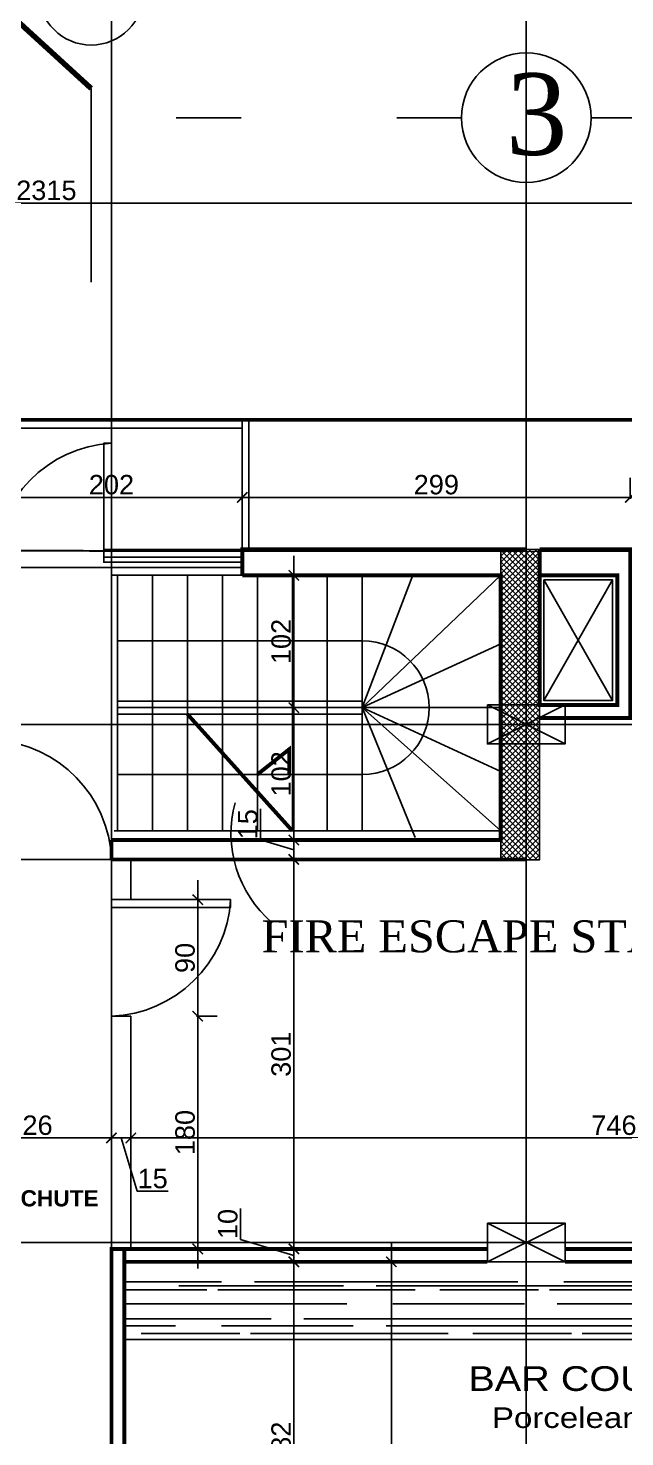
# Model space of a CAD drawing. Extents: x 250879 to 348495, y -51522 to -9360.
# Drawn here: x 298227 to 298688, y -20843 to -19755 of the extents above; entities that cross this region are included whole.
import ezdxf

# ---------------------------------------------------------------- set-up
doc = ezdxf.new("R2010")
doc.units = 0
doc.layers.get('0').update_dxf_attribs({"linetype": 'CONTINUOUS'})
doc.layers.get('DEFPOINTS').update_dxf_attribs({"color": 9, "linetype": 'CONTINUOUS'})
doc.layers.add('A-text finishing', color=6, linetype='CONTINUOUS', lineweight=13)
doc.layers.add('A-text function', color=30, linetype='CONTINUOUS', lineweight=20)
for name, color, linetype in [('AXIS', 1, 'CONTINUOUS'), ('COLUMN', 5, 'CONTINUOUS'), ('FURNITURE', 4, 'CONTINUOUS'), ('HATCH', 8, 'CONTINUOUS'), ('TEXT', 3, 'CONTINUOUS'), ('TRUSS', 2, 'CONTINUOUS'), ('WALL', 7, 'CONTINUOUS'), ('WALL1', 2, 'CONTINUOUS')]:
    doc.layers.add(name, color=color, linetype=linetype)
doc.styles.add('ARIAL', font='BOD_CR.TTF', dxfattribs={"width": 1.199999999999999})
doc.styles.get("Standard").update_dxf_attribs({"font": 'sanss___.ttf', "height": 15})
doc.styles.add('style2', font='romantic.ttf', dxfattribs={"height": 50})
doc.styles.add('STYLE4', font='arialbd.ttf', dxfattribs={"height": 0.2})
doc.dimstyles.new('STANDARD$0', dxfattribs={"dimscale": 0, "dimtxt": 12, "dimasz": 8, "dimexe": 15, "dimexo": 0.0625, "dimgap": 2, "dimtad": 1, "dimdec": 0, "dimzin": 0, "dimdsep": 46, "dimtxsty": 'Standard', "dimblk1": 'ARCHTICK', "dimblk2": 'ARCHTICK', "dimsah": 1, "dimcen": 0.09, "dimdle": 15, "dimclrd": 3, "dimclre": 3, "dimclrt": 3, "dimazin": 0, "dimtfac": 1, "dimtdec": 0, "dimtofl": 0, "dimtmove": 1, "dimatfit": 3, "dimldrblk": 'ARCHTICK', "dimfxl": 1.045499999999997, "dimfxlon": 1, "dimtolj": 1, "dimtzin": 0, "dimarcsym": 0})

# ---------------------------------------------------------------- blocks, each defined once
blk = doc.blocks.new('COLUMN')
at = {"layer": 'AXIS'}
for p, q in [((236924.6994773077, -9644.256519553426), (236984.6994773077, -9674.256519553426)), ((236984.6994773077, -9644.256519553426), (236924.6994773077, -9674.256519553426))]:
    blk.add_line(p, q, dxfattribs=at)
at = {"layer": 'COLUMN'}
blk.add_lwpolyline([(236924.6994773077, -9644.256519553426), (236984.6994773077, -9644.256519553426), (236984.6994773077, -9674.256519553426), (236924.6994773077, -9674.256519553426)], close=True, dxfattribs=at)
blk = doc.blocks.new('AXISG')
at = {"layer": 'AXIS'}
for p, q in [((306715.5200998911, -23682.84522527471), (306715.5200998911, -19766.81669786142)), ((307035.6795615304, -19949.16446858895), (307035.6795615304, -23531.69156735711)), ((305609.1874572025, -20292.8329642961), (307936.9012656476, -20292.8329642961)), ((305601.3768088833, -20692.8329642961), (307936.9012656476, -20692.8329642961))]:
    blk.add_line(p, q, dxfattribs=at)
at = {"layer": 'WALL', "linetype": 'Continuous'}
for p in [(70080.98008422274, -10633.57644474268), (70080.98008422274, -11033.57644474268)]:
    blk.add_blockref('COLUMN', p, dxfattribs=at)
blk = doc.blocks.new('_ARCHTICK')
at = {"color": 0, "linetype": 'ByBlock', "const_width": 0.15}
blk.add_lwpolyline([(-0.5, -0.5), (0.5, 0.5)], dxfattribs=at)
blk = doc.blocks.new('*D22')
at = {"layer": 'DEFPOINTS', "color": 0, "linetype": 'Continuous', "transparency": 16777216}
for p in [(159633.4182129309, -32668.27155287028), (157318.4182129309, -32770.04197744268), (159633.4182129309, -32770.04197744268)]:
    blk.add_point(p, dxfattribs=at)
at = {"layer": 'WALL', "color": 3, "linetype": 'Continuous', "lineweight": -2, "transparency": 16777216}
for p, q in [((157318.4182129309, -32669.31705287028), (157318.4182129309, -32653.27155287028)), ((159633.4182129309, -32669.31705287028), (159633.4182129309, -32653.27155287028)), ((157303.4182129309, -32668.27155287028), (159648.4182129309, -32668.27155287028))]:
    blk.add_line(p, q, dxfattribs=at)
at = {"layer": 'WALL', "color": 3, "linetype": 'Continuous', "lineweight": -2, "transparency": 16777216, "xscale": 8, "yscale": 8, "zscale": 8, "rotation": 180}
blk.add_blockref('_ARCHTICK', (157318.4182129309, -32668.27155287028), dxfattribs=at)
at = {"layer": 'WALL', "color": 3, "linetype": 'Continuous', "lineweight": -2, "transparency": 16777216, "xscale": 8, "yscale": 8, "zscale": 8}
blk.add_blockref('_ARCHTICK', (159633.4182129309, -32668.27155287028), dxfattribs=at)
at = {"layer": 'WALL', "color": 3, "linetype": 'Continuous', "transparency": 16777216, "insert": (158475.9182129309, -32658.53492735588), "char_height": 15, "attachment_point": 5}
blk.add_mtext('\\A1;2315', dxfattribs=at)
blk = doc.blocks.new('ST')
at = {"layer": 'WALL', "linetype": 'Continuous'}
for p, q in [((289093.859654509, -12839.65465547016), (289282.859654509, -12839.65465547016)), ((289093.859654509, -12942.85053310881), (289282.859654509, -12942.85053310881))]:
    blk.add_line(p, q, dxfattribs=at)
at = {"layer": 'WALL', "linetype": 'Continuous', "const_width": 3}
for points in [[(289147.859654509, -12896.25259428949), (289228.859654509, -12986.40454898872)], [(289201.859654509, -12942.85053310881), (289226.3891289011, -12923.43891227071), (289226.3891289011, -12942.85053310881)]]:
    blk.add_lwpolyline(points, dxfattribs=at)
at = {"layer": 'WALL', "linetype": 'Continuous'}
blk.add_arc((289282.859654509, -12891.25259428949), 51.59793881932274, 270, 90, dxfattribs=at)
blk = doc.blocks.new('*D279')
at = {"layer": 'DEFPOINTS', "color": 0, "linetype": 'Continuous', "transparency": 16777216}
for p in [(298392.3406439031, -20117.52118761453), (298190.3179122461, -20157.66837802988), (298392.3406439031, -20157.66837802988)]:
    blk.add_point(p, dxfattribs=at)
at = {"layer": 'WALL', "color": 3, "linetype": 'Continuous', "lineweight": -2, "transparency": 16777216}
for p, q in [((298190.3179122461, -20118.56668761453), (298190.3179122461, -20102.52118761453)), ((298392.3406439031, -20118.56668761453), (298392.3406439031, -20102.52118761453)), ((298175.3179122461, -20117.52118761453), (298407.3406439031, -20117.52118761453))]:
    blk.add_line(p, q, dxfattribs=at)
at = {"layer": 'WALL', "color": 3, "linetype": 'Continuous', "lineweight": -2, "transparency": 16777216, "xscale": 8, "yscale": 8, "zscale": 8, "rotation": 180}
blk.add_blockref('_ARCHTICK', (298190.3179122461, -20117.52118761453), dxfattribs=at)
at = {"layer": 'WALL', "color": 3, "linetype": 'Continuous', "lineweight": -2, "transparency": 16777216, "xscale": 8, "yscale": 8, "zscale": 8}
blk.add_blockref('_ARCHTICK', (298392.3406439031, -20117.52118761453), dxfattribs=at)
at = {"layer": 'WALL', "color": 3, "linetype": 'Continuous', "transparency": 16777216, "insert": (298291.3292780746, -20107.79485016597), "char_height": 15, "attachment_point": 5}
blk.add_mtext('\\A1;202', dxfattribs=at)
blk = doc.blocks.new('*D280')
at = {"layer": 'DEFPOINTS', "color": 0, "linetype": 'Continuous', "transparency": 16777216}
for p in [(298691.817912246, -20117.52118761453), (298392.3406439031, -20157.66837802988), (298691.817912246, -20157.66837803005)]:
    blk.add_point(p, dxfattribs=at)
at = {"layer": 'WALL', "color": 3, "linetype": 'Continuous', "lineweight": -2, "transparency": 16777216}
for p, q in [((298392.3406439031, -20118.56668761453), (298392.3406439031, -20102.52118761453)), ((298691.817912246, -20118.56668761453), (298691.817912246, -20102.52118761453)), ((298377.3406439031, -20117.52118761453), (298706.817912246, -20117.52118761453))]:
    blk.add_line(p, q, dxfattribs=at)
at = {"layer": 'WALL', "color": 3, "linetype": 'Continuous', "lineweight": -2, "transparency": 16777216, "xscale": 8, "yscale": 8, "zscale": 8, "rotation": 180}
blk.add_blockref('_ARCHTICK', (298392.3406439031, -20117.52118761453), dxfattribs=at)
at = {"layer": 'WALL', "color": 3, "linetype": 'Continuous', "lineweight": -2, "transparency": 16777216, "xscale": 8, "yscale": 8, "zscale": 8}
blk.add_blockref('_ARCHTICK', (298691.817912246, -20117.52118761453), dxfattribs=at)
at = {"layer": 'WALL', "color": 3, "linetype": 'Continuous', "transparency": 16777216, "insert": (298542.0792780746, -20107.79485016597), "char_height": 15, "attachment_point": 5}
blk.add_mtext('\\A1;299', dxfattribs=at)
blk = doc.blocks.new('*D281')
at = {"layer": 'DEFPOINTS', "color": 0, "linetype": 'Continuous', "transparency": 16777216}
for p in [(298831.9656178664, -20117.52118761453), (298691.817912246, -20157.66837803005), (298831.9656178664, -20157.66837803005)]:
    blk.add_point(p, dxfattribs=at)
at = {"layer": 'WALL', "color": 3, "linetype": 'Continuous', "lineweight": -2, "transparency": 16777216}
for p, q in [((298691.817912246, -20118.56668761453), (298691.817912246, -20102.52118761453)), ((298831.9656178664, -20118.56668761453), (298831.9656178664, -20102.52118761453)), ((298676.817912246, -20117.52118761453), (298846.9656178664, -20117.52118761453))]:
    blk.add_line(p, q, dxfattribs=at)
at = {"layer": 'WALL', "color": 3, "linetype": 'Continuous', "lineweight": -2, "transparency": 16777216, "xscale": 8, "yscale": 8, "zscale": 8, "rotation": 180}
blk.add_blockref('_ARCHTICK', (298691.817912246, -20117.52118761453), dxfattribs=at)
at = {"layer": 'WALL', "color": 3, "linetype": 'Continuous', "lineweight": -2, "transparency": 16777216, "xscale": 8, "yscale": 8, "zscale": 8}
blk.add_blockref('_ARCHTICK', (298831.9656178664, -20117.52118761453), dxfattribs=at)
at = {"layer": 'WALL', "color": 3, "linetype": 'Continuous', "transparency": 16777216, "insert": (298761.8917650562, -20107.79485016597), "char_height": 15, "attachment_point": 5}
blk.add_mtext('\\A1;140', dxfattribs=at)
blk = doc.blocks.new('sec')
at = {"layer": 'WALL'}
for p, q in [((0, 105.8532076054325), (0, 319.4481774866144)), ((0, 105.8532076054325), (-115.7147705813695, 0)), ((-115.7147705813695, 0), (153.6676689041051, 0)), ((0, -105.8532076054325), (0, -153.7743780556848))]:
    blk.add_line(p, q, dxfattribs=at)
at = {"layer": 'WALL', "const_width": 6}
for points in [[(0, 105.8532076054325), (-115.7147705813695, 0), (-201.5248270763404, 0)], [(0, -105.8532076054325), (-115.7147705813695, 0)]]:
    blk.add_lwpolyline(points, dxfattribs=at)
at = {"layer": 'WALL'}
blk.add_circle((0, 0), 57.93203715517807, dxfattribs=at)
blk = doc.blocks.new('*D600')
at = {"layer": 'DEFPOINTS', "color": 0, "linetype": 'Continuous', "transparency": 16777216}
for p in [(299051.9656178664, -20572.51068872953), (298306.3292780746, -20591.6920728258), (298306.3292780746, -20612.14744023839)]:
    blk.add_point(p, dxfattribs=at)
at = {"layer": 'WALL', "color": 3, "linetype": 'Continuous', "lineweight": -2, "transparency": 16777216}
for p, q in [((298306.3292780746, -20611.10194023839), (298306.3292780746, -20627.14744023839)), ((299051.9656178664, -20611.10194023839), (299051.9656178664, -20627.14744023839)), ((299066.9656178664, -20612.14744023839), (298291.3292780746, -20612.14744023839))]:
    blk.add_line(p, q, dxfattribs=at)
at = {"layer": 'WALL', "color": 3, "linetype": 'Continuous', "lineweight": -2, "transparency": 16777216, "xscale": 8, "yscale": 8, "zscale": 8, "rotation": 180}
blk.add_blockref('_ARCHTICK', (298306.3292780746, -20612.14744023839), dxfattribs=at)
at = {"layer": 'WALL', "color": 3, "linetype": 'Continuous', "lineweight": -2, "transparency": 16777216, "xscale": 8, "yscale": 8, "zscale": 8}
blk.add_blockref('_ARCHTICK', (299051.9656178664, -20612.14744023839), dxfattribs=at)
at = {"layer": 'WALL', "color": 3, "linetype": 'Continuous', "transparency": 16777216, "insert": (298679.1474479705, -20602.41081472399), "char_height": 15, "attachment_point": 5}
blk.add_mtext('\\A1;746', dxfattribs=at)
blk = doc.blocks.new('*D601')
at = {"layer": 'DEFPOINTS', "color": 0, "linetype": 'Continuous', "transparency": 16777216}
for p in [(298291.3292780747, -20590.10622282635), (298306.3292780746, -20591.6920728258), (298291.3292780747, -20612.14744023839)]:
    blk.add_point(p, dxfattribs=at)
at = {"layer": 'WALL', "color": 3, "linetype": 'Continuous', "lineweight": -2, "transparency": 16777216}
for p, q in [((298291.3292780747, -20611.10194023839), (298291.3292780747, -20627.14744023839)), ((298306.3292780746, -20611.10194023839), (298306.3292780746, -20627.14744023839)), ((298321.3292780746, -20612.14744023839), (298276.3292780747, -20612.14744023839)), ((298298.8292780747, -20612.14744023839), (298311.1829817784, -20653.32645258407)), ((298311.1829817784, -20653.32645258407), (298335.1006772516, -20653.32645258407))]:
    blk.add_line(p, q, dxfattribs=at)
at = {"layer": 'WALL', "color": 3, "linetype": 'Continuous', "lineweight": -2, "transparency": 16777216, "xscale": 8, "yscale": 8, "zscale": 8, "rotation": 180}
blk.add_blockref('_ARCHTICK', (298291.3292780747, -20612.14744023839), dxfattribs=at)
at = {"layer": 'WALL', "color": 3, "linetype": 'Continuous', "lineweight": -2, "transparency": 16777216, "xscale": 8, "yscale": 8, "zscale": 8}
blk.add_blockref('_ARCHTICK', (298306.3292780746, -20612.14744023839), dxfattribs=at)
at = {"layer": 'WALL', "color": 3, "linetype": 'Continuous', "transparency": 16777216, "insert": (298323.1418295151, -20643.60011513551), "char_height": 15, "attachment_point": 5}
blk.add_mtext('\\A1;15', dxfattribs=at)
blk = doc.blocks.new('*D602')
at = {"layer": 'DEFPOINTS', "color": 0, "linetype": 'Continuous', "transparency": 16777216}
for p in [(298291.3292780747, -20590.10622282635), (298165.6036574796, -20604.97105425682), (298165.6036574796, -20612.14744023839)]:
    blk.add_point(p, dxfattribs=at)
at = {"layer": 'WALL', "color": 3, "linetype": 'Continuous', "lineweight": -2, "transparency": 16777216}
for p, q in [((298165.6036574796, -20611.10194023839), (298165.6036574796, -20627.14744023839)), ((298291.3292780747, -20611.10194023839), (298291.3292780747, -20627.14744023839)), ((298306.3292780747, -20612.14744023839), (298150.6036574796, -20612.14744023839))]:
    blk.add_line(p, q, dxfattribs=at)
at = {"layer": 'WALL', "color": 3, "linetype": 'Continuous', "lineweight": -2, "transparency": 16777216, "xscale": 8, "yscale": 8, "zscale": 8, "rotation": 180}
blk.add_blockref('_ARCHTICK', (298165.6036574796, -20612.14744023839), dxfattribs=at)
at = {"layer": 'WALL', "color": 3, "linetype": 'Continuous', "lineweight": -2, "transparency": 16777216, "xscale": 8, "yscale": 8, "zscale": 8}
blk.add_blockref('_ARCHTICK', (298291.3292780747, -20612.14744023839), dxfattribs=at)
at = {"layer": 'WALL', "color": 3, "linetype": 'Continuous', "transparency": 16777216, "insert": (298228.4664677772, -20602.41081472399), "char_height": 15, "attachment_point": 5}
blk.add_mtext('\\A1;126', dxfattribs=at)
blk = doc.blocks.new('*D628')
at = {"layer": 'DEFPOINTS', "color": 0, "linetype": 'Continuous', "transparency": 16777216}
for p in [(298301.3292780747, -20707.8329642961), (298432.0935952096, -20707.8329642961), (298301.3292780747, -20989.43905743537)]:
    blk.add_point(p, dxfattribs=at)
at = {"layer": 'WALL', "color": 3, "linetype": 'Continuous', "lineweight": -2, "transparency": 16777216}
for p, q in [((298432.0935952096, -21004.43905743537), (298432.0935952096, -20692.8329642961)), ((298431.0480952096, -20707.8329642961), (298447.0935952096, -20707.8329642961)), ((298431.0480952096, -20989.43905743537), (298447.0935952096, -20989.43905743537))]:
    blk.add_line(p, q, dxfattribs=at)
at = {"layer": 'WALL', "color": 3, "linetype": 'Continuous', "lineweight": -2, "transparency": 16777216, "xscale": 8, "yscale": 8, "zscale": 8}
for p, rotation in [((298432.0935952096, -20707.8329642961), 90), ((298432.0935952096, -20989.43905743537), 270)]:
    blk.add_blockref('_ARCHTICK', p, dxfattribs=dict(at, rotation=rotation))
at = {"layer": 'WALL', "color": 3, "linetype": 'Continuous', "transparency": 16777216, "insert": (298422.3672577611, -20848.63601086569), "char_height": 15, "attachment_point": 5, "rotation": 90}
blk.add_mtext('\\A1;282', dxfattribs=at)
blk = doc.blocks.new('*D629')
at = {"layer": 'DEFPOINTS', "color": 0, "linetype": 'Continuous', "transparency": 16777216}
for p in [(298432.0935952096, -20697.83296429609), (298494.9690425422, -20697.83296429609), (298301.3292780747, -20707.8329642961)]:
    blk.add_point(p, dxfattribs=at)
at = {"layer": 'WALL', "color": 3, "linetype": 'Continuous', "lineweight": -2, "transparency": 16777216}
for p, q in [((298390.914582864, -20690.47926059239), (298390.914582864, -20666.70559804095)), ((298432.0935952096, -20722.8329642961), (298432.0935952096, -20682.83296429609)), ((298432.0935952096, -20702.8329642961), (298390.914582864, -20690.47926059239)), ((298433.1390952097, -20697.83296429609), (298417.0935952096, -20697.83296429609)), ((298431.0480952096, -20707.8329642961), (298447.0935952096, -20707.8329642961))]:
    blk.add_line(p, q, dxfattribs=at)
at = {"layer": 'WALL', "color": 3, "linetype": 'Continuous', "lineweight": -2, "transparency": 16777216, "xscale": 8, "yscale": 8, "zscale": 8}
for p, rotation in [((298432.0935952096, -20697.83296429609), 90), ((298432.0935952096, -20707.8329642961), 270)]:
    blk.add_blockref('_ARCHTICK', p, dxfattribs=dict(at, rotation=rotation))
at = {"layer": 'WALL', "color": 3, "linetype": 'Continuous', "transparency": 16777216, "insert": (298381.1882454154, -20678.59242931663), "char_height": 15, "attachment_point": 5, "rotation": 90}
blk.add_mtext('\\A1;10', dxfattribs=at)
blk = doc.blocks.new('*D630')
at = {"layer": 'DEFPOINTS', "color": 0, "linetype": 'Continuous', "transparency": 16777216}
for p in [(298432.0935952096, -20397.09950007161), (298468.2773516098, -20397.09950007161), (298494.9690425422, -20697.83296429609)]:
    blk.add_point(p, dxfattribs=at)
at = {"layer": 'WALL', "color": 3, "linetype": 'Continuous', "lineweight": -2, "transparency": 16777216}
for p, q in [((298432.0935952096, -20712.83296429609), (298432.0935952096, -20382.09950007161)), ((298433.1390952097, -20397.09950007161), (298417.0935952096, -20397.09950007161)), ((298433.1390952097, -20697.83296429609), (298417.0935952096, -20697.83296429609))]:
    blk.add_line(p, q, dxfattribs=at)
at = {"layer": 'WALL', "color": 3, "linetype": 'Continuous', "lineweight": -2, "transparency": 16777216, "xscale": 8, "yscale": 8, "zscale": 8}
for p, rotation in [((298432.0935952096, -20397.09950007161), 90), ((298432.0935952096, -20697.83296429609), 270)]:
    blk.add_blockref('_ARCHTICK', p, dxfattribs=dict(at, rotation=rotation))
at = {"layer": 'WALL', "color": 3, "linetype": 'Continuous', "transparency": 16777216, "insert": (298422.3569696952, -20547.4662321838), "char_height": 15, "attachment_point": 5, "rotation": 90}
blk.add_mtext('\\A1;301', dxfattribs=at)
blk = doc.blocks.new('*D631')
at = {"layer": 'DEFPOINTS', "color": 0, "linetype": 'Continuous', "transparency": 16777216}
for p in [(298432.0935952096, -20382.09950007161), (298468.2773516098, -20382.09950007161), (298468.2773516098, -20397.09950007161)]:
    blk.add_point(p, dxfattribs=at)
at = {"layer": 'WALL', "color": 3, "linetype": 'Continuous', "lineweight": -2, "transparency": 16777216}
for p, q in [((298406.3672577611, -20381.88159883704), (298406.3672577611, -20357.96390336379)), ((298432.0935952096, -20412.09950007161), (298432.0935952096, -20367.09950007161)), ((298432.0935952096, -20389.59950007161), (298406.3672577611, -20381.88159883704)), ((298433.1390952097, -20382.09950007161), (298417.0935952096, -20382.09950007161)), ((298433.1390952097, -20397.09950007161), (298417.0935952096, -20397.09950007161))]:
    blk.add_line(p, q, dxfattribs=at)
at = {"layer": 'WALL', "color": 3, "linetype": 'Continuous', "lineweight": -2, "transparency": 16777216, "xscale": 8, "yscale": 8, "zscale": 8}
for p, rotation in [((298432.0935952096, -20382.09950007161), 90), ((298432.0935952096, -20397.09950007161), 270)]:
    blk.add_blockref('_ARCHTICK', p, dxfattribs=dict(at, rotation=rotation))
at = {"layer": 'WALL', "color": 3, "linetype": 'Continuous', "transparency": 16777216, "insert": (298396.6409203125, -20369.92275110036), "char_height": 15, "attachment_point": 5, "rotation": 90}
blk.add_mtext('\\A1;15', dxfattribs=at)
blk = doc.blocks.new('*D632')
at = {"layer": 'DEFPOINTS', "color": 0, "linetype": 'Continuous', "transparency": 16777216}
for p in [(298430.95800928, -20279.88393905082), (298432.0935952096, -20279.88393905082), (298468.2773516098, -20382.09950007161)]:
    blk.add_point(p, dxfattribs=at)
at = {"layer": 'WALL', "color": 3, "linetype": 'Continuous', "lineweight": -2, "transparency": 16777216}
for p, q in [((298432.0935952096, -20397.09950007161), (298432.0935952096, -20264.88393905082)), ((298431.0480952096, -20279.88393905082), (298447.0935952096, -20279.88393905082)), ((298433.1390952097, -20382.09950007161), (298417.0935952096, -20382.09950007161))]:
    blk.add_line(p, q, dxfattribs=at)
at = {"layer": 'WALL', "color": 3, "linetype": 'Continuous', "lineweight": -2, "transparency": 16777216, "xscale": 8, "yscale": 8, "zscale": 8}
for p, rotation in [((298432.0935952096, -20279.88393905082), 90), ((298432.0935952096, -20382.09950007161), 270)]:
    blk.add_blockref('_ARCHTICK', p, dxfattribs=dict(at, rotation=rotation))
at = {"layer": 'WALL', "color": 3, "linetype": 'Continuous', "transparency": 16777216, "insert": (298422.3672577611, -20330.99171956117), "char_height": 15, "attachment_point": 5, "rotation": 90}
blk.add_mtext('\\A1;102', dxfattribs=at)
blk = doc.blocks.new('*D633')
at = {"layer": 'DEFPOINTS', "color": 0, "linetype": 'Continuous', "transparency": 16777216}
for p in [(298416.9522506975, -20177.66837803005), (298432.0935952096, -20177.66837803005), (298430.95800928, -20279.88393905082)]:
    blk.add_point(p, dxfattribs=at)
at = {"layer": 'WALL', "color": 3, "linetype": 'Continuous', "lineweight": -2, "transparency": 16777216}
for p, q in [((298432.0935952096, -20294.88393905082), (298432.0935952096, -20162.66837803005)), ((298431.0480952096, -20177.66837803005), (298447.0935952096, -20177.66837803005)), ((298431.0480952096, -20279.88393905082), (298447.0935952096, -20279.88393905082))]:
    blk.add_line(p, q, dxfattribs=at)
at = {"layer": 'WALL', "color": 3, "linetype": 'Continuous', "lineweight": -2, "transparency": 16777216, "xscale": 8, "yscale": 8, "zscale": 8}
for p, rotation in [((298432.0935952096, -20177.66837803005), 90), ((298432.0935952096, -20279.88393905082), 270)]:
    blk.add_blockref('_ARCHTICK', p, dxfattribs=dict(at, rotation=rotation))
at = {"layer": 'WALL', "color": 3, "linetype": 'Continuous', "transparency": 16777216, "insert": (298422.3672577611, -20228.77615854039), "char_height": 15, "attachment_point": 5, "rotation": 90}
blk.add_mtext('\\A1;102', dxfattribs=at)
blk = doc.blocks.new('*D659')
at = {"layer": 'DEFPOINTS', "color": 0, "linetype": 'Continuous', "transparency": 16777216}
for p in [(298507.4059675947, -20707.8329642961), (298530.3328910234, -20707.8329642961), (298581.4887397139, -21477.8329642961)]:
    blk.add_point(p, dxfattribs=at)
at = {"layer": 'WALL', "color": 3, "linetype": 'Continuous', "lineweight": -2, "transparency": 16777216}
for p, q in [((298507.4059675947, -21492.8329642961), (298507.4059675947, -20692.8329642961)), ((298508.4514675947, -20707.8329642961), (298492.4059675947, -20707.8329642961)), ((298508.4514675947, -21477.8329642961), (298492.4059675947, -21477.8329642961))]:
    blk.add_line(p, q, dxfattribs=at)
at = {"layer": 'WALL', "color": 3, "linetype": 'Continuous', "lineweight": -2, "transparency": 16777216, "xscale": 8, "yscale": 8, "zscale": 8}
for p, rotation in [((298507.4059675947, -20707.8329642961), 90), ((298507.4059675947, -21477.8329642961), 270)]:
    blk.add_blockref('_ARCHTICK', p, dxfattribs=dict(at, rotation=rotation))
at = {"layer": 'WALL', "color": 3, "linetype": 'Continuous', "transparency": 16777216, "insert": (298497.6796301461, -21092.83296429606), "char_height": 15, "attachment_point": 5, "rotation": 90}
blk.add_mtext('\\A1;770', dxfattribs=at)
blk = doc.blocks.new('*D660')
at = {"layer": 'DEFPOINTS', "color": 0, "linetype": 'Continuous', "transparency": 16777216}
for p in [(298291.3292780746, -20518.13719254069), (298357.9337750464, -20518.13719254069), (298291.3292780746, -20697.8329642961)]:
    blk.add_point(p, dxfattribs=at)
at = {"layer": 'WALL', "color": 3, "linetype": 'Continuous', "lineweight": -2, "transparency": 16777216}
for p, q in [((298357.9337750464, -20712.8329642961), (298357.9337750464, -20503.13719254069)), ((298356.8882750464, -20518.13719254069), (298372.9337750464, -20518.13719254069)), ((298356.8882750464, -20697.8329642961), (298372.9337750464, -20697.8329642961))]:
    blk.add_line(p, q, dxfattribs=at)
at = {"layer": 'WALL', "color": 3, "linetype": 'Continuous', "lineweight": -2, "transparency": 16777216, "xscale": 8, "yscale": 8, "zscale": 8}
for p, rotation in [((298357.9337750464, -20518.13719254069), 90), ((298357.9337750464, -20697.8329642961), 270)]:
    blk.add_blockref('_ARCHTICK', p, dxfattribs=dict(at, rotation=rotation))
at = {"layer": 'WALL', "color": 3, "linetype": 'Continuous', "transparency": 16777216, "insert": (298348.2074375978, -20607.98507841835), "char_height": 15, "attachment_point": 5, "rotation": 90}
blk.add_mtext('\\A1;180', dxfattribs=at)
blk = doc.blocks.new('*D661')
at = {"layer": 'DEFPOINTS', "color": 0, "linetype": 'Continuous', "transparency": 16777216}
for p in [(298306.3292780747, -20428.1371925407), (298357.9337750464, -20428.1371925407), (298291.3292780746, -20518.13719254069)]:
    blk.add_point(p, dxfattribs=at)
at = {"layer": 'WALL', "color": 3, "linetype": 'Continuous', "lineweight": -2, "transparency": 16777216}
for p, q in [((298357.9337750464, -20533.13719254069), (298357.9337750464, -20413.1371925407)), ((298356.8882750464, -20428.1371925407), (298372.9337750464, -20428.1371925407)), ((298356.8882750464, -20518.13719254069), (298372.9337750464, -20518.13719254069))]:
    blk.add_line(p, q, dxfattribs=at)
at = {"layer": 'WALL', "color": 3, "linetype": 'Continuous', "lineweight": -2, "transparency": 16777216, "xscale": 8, "yscale": 8, "zscale": 8}
for p, rotation in [((298357.9337750464, -20428.1371925407), 90), ((298357.9337750464, -20518.13719254069), 270)]:
    blk.add_blockref('_ARCHTICK', p, dxfattribs=dict(at, rotation=rotation))
at = {"layer": 'WALL', "color": 3, "linetype": 'Continuous', "transparency": 16777216, "insert": (298348.2074375978, -20473.13719254065), "char_height": 15, "attachment_point": 5, "rotation": 90}
blk.add_mtext('\\A1;90', dxfattribs=at)
blk = doc.blocks.new('site77')
at = {"layer": 'WALL', "linetype": 'Continuous', "const_width": 3}
blk.add_lwpolyline([(159633.4182129309, -32835.69352747884), (157318.4182129309, -32835.69352747884), (157318.4182129309, -36546.69352747884), (159235.4182129309, -36546.69352747884)], dxfattribs=at)
at = {"layer": 'WALL', "linetype": 'Continuous'}
dim = blk.add_linear_dim(base=(159633.4182129309, -32668.27155287028), p1=(157318.4182129309, -32770.04197744268), p2=(159633.4182129309, -32770.04197744268), dimstyle='STANDARD$0', override={"dimscale": 1}, dxfattribs=at)
dim.commit()
dim.dimension.update_dxf_attribs({"geometry": '*D22', "text_midpoint": (158475.9182129309, -32658.53492735588)})

msp = doc.modelspace()

# ---------------------------------------------------------------- hatches: boundary and pattern name
at = {"layer": 'AXIS'}
h = msp.add_hatch(dxfattribs=at)
h.set_pattern_fill('ANSI37', color=256, style=0)
h.set_pattern_definition([(45, (18104.82181934273, 0), (-2.245064030267288, 2.245064030267288), []), (135, (18104.82181934273, 0), (-2.245064030267288, -2.245064030267288), [])])
h.paths.add_polyline_path([(298591.817912246, -20397.36424046679), (298591.817912246, -20157.66837803005), (298621.817912246, -20157.66837803005), (298621.817912246, -20397.36424046679)])
at = {"layer": 'TRUSS', "linetype": 'Continuous'}
h = msp.add_hatch(dxfattribs=at)
h.set_pattern_fill('AR-RROOF', color=32, style=0)
h.set_pattern_definition([(0, (0, 0), (55.88, 25.4), [381, -50.8, 127, -25.4]), (0, (33.782, 12.7), (-25.4, 33.782), [76.2, -8.382, 152.4, -19.05]), (0, (12.7, 21.59), (132.08, 17.018), [203.2, -35.56, 101.6, -25.4])])
h.paths.add_polyline_path([(299011.9656178664, -20707.8329642961), (298611.4887397138, -20707.8329642961), (298611.4887397138, -20767.80358584438), (299011.9656178664, -20767.80358584438)])
h.paths.add_polyline_path([(298611.4887397139, -20707.8329642961), (298301.3292780747, -20707.83296429611), (298301.3292780747, -20767.80358584438), (298611.4887397138, -20767.80358584438)])
h.paths.add_polyline_path([(298819.4469226536, -20780.59383941593), (298819.4469226536, -20741.63293406613), (298842.3995975507, -20741.63293406613), (298842.3995975507, -20780.59383941593)], flags=9)

# ---------------------------------------------------------------- linework, layer by layer
at = {"layer": 'AXIS'}
for p, q in [((298611.4887397139, -19501.49473546498), (298611.4887397139, -23531.69156735711)), ((298341.3292780746, -19824.3920786758), (298391.3292780746, -19824.3920786758)), ((298341.3292780746, -19824.3920786758), (298391.3292780746, -19824.3920786758)), ((298561.4887397139, -19824.3920786758), (298511.4887397139, -19824.3920786758)), ((298661.4887397139, -19824.3920786758), (298711.4887397139, -19824.3920786758)), ((298611.4887397139, -19874.3920786758), (298611.4887397139, -19924.3920786758)), ((298625.1136954167, -20181.28057765623), (298678.1841888477, -20274.39422613557)), ((298678.1841888477, -20181.28057765623), (298625.1136954167, -20274.39422613557)), ((297416.3247224771, -20292.8329642961), (299512.710443831, -20292.8329642961)), ((297416.3247224771, -20692.8329642961), (299512.710443831, -20692.8329642961))]:
    msp.add_line(p, q, dxfattribs=at)
msp.add_circle((298611.4887397139, -19824.3920786758), 50, dxfattribs=at)
at = {"layer": 'COLUMN'}
msp.add_lwpolyline([(298591.817912246, -20397.36424046679), (298591.817912246, -20157.66837803005), (298621.817912246, -20157.66837803005), (298621.817912246, -20397.36424046679)], close=True, dxfattribs=at)
at = {"layer": 'FURNITURE', "ltscale": 3}
for p, q in [((298392.3406439031, -20157.66837803005), (298285.3292780746, -20157.66837803005)), ((298392.3406439031, -20157.66837803005), (298285.3292780746, -20157.66837803005)), ((298392.3406439031, -20163.66837803005), (298285.3292780746, -20163.66837803005)), ((298392.3406439031, -20163.66837803005), (298291.3292780746, -20163.66837803005)), ((298831.9656178664, -20157.66837803005), (298621.817912246, -20157.66837803005)), ((298392.3406439031, -20171.66837803005), (298190.3179122461, -20171.66837803005)), ((298392.3406439031, -20167.66837803005), (298285.3292780746, -20167.66837803005)), ((298392.3406439031, -20167.66837803005), (298291.3292780746, -20167.66837803005)), ((298392.3406439031, -20171.66837803005), (298291.3292780746, -20171.66837803005)), ((298295.95800928, -20375.03589375006), (298295.95800928, -20177.66837803005)), ((298322.95800928, -20375.03589375006), (298322.95800928, -20177.66837803005)), ((298349.95800928, -20375.03589375006), (298349.95800928, -20177.66837803005)), ((298376.95800928, -20375.03589375006), (298376.95800928, -20177.66837803005)), ((298403.95800928, -20375.03589375006), (298403.95800928, -20177.66837803005)), ((298430.95800928, -20375.03589375006), (298430.95800928, -20177.66837803005)), ((298457.95800928, -20375.03589375006), (298457.95800928, -20177.66837803005)), ((298484.95800928, -20375.03589375006), (298484.95800928, -20177.66837803005)), ((298591.817912246, -20177.66837803005), (298484.95800928, -20279.88393905082)), ((298484.95800928, -20279.88393905082), (298523.8843072727, -20177.66837803006)), ((298484.95800928, -20279.88393905082), (298591.817912246, -20230.49264289943)), ((298484.95800928, -20274.88393905084), (298295.95800928, -20274.88393905084)), ((298484.95800928, -20279.88393905082), (298295.95800928, -20279.88393905082)), ((298484.95800928, -20284.88393905082), (298295.95800928, -20284.88393905082)), ((298484.95800928, -20279.88393905082), (298591.817912246, -20279.88393905082)), ((298591.817912246, -20375.03589375004), (298484.95800928, -20279.88393905082)), ((298484.95800928, -20279.88393905082), (298591.817912246, -20329.27523520224)), ((298484.95800928, -20279.88393905082), (298525.7884350593, -20380.03589375006))]:
    msp.add_line(p, q, dxfattribs=at)
at = {"layer": 'FURNITURE'}
for p, q in [((298291.3292780746, -20157.66837803002), (298285.3292780746, -20157.66837803003)), ((298285.3292780746, -20157.66837803012), (298291.3292780746, -20157.66837803001)), ((298291.3292780746, -20397.09950007164), (298204.5182918843, -20397.0995000714)), ((298291.3292780747, -20428.1371925407), (298383.2926290269, -20428.13719254073)), ((298291.3292780748, -20518.13719254069), (298306.3292780747, -20518.13719254069)), ((298291.3292780749, -20518.13719254069), (298306.3292780747, -20518.13719254069))]:
    msp.add_line(p, q, dxfattribs=at)
at = {"layer": 'FURNITURE', "flags": 128}
for points in [[(298291.3292780746, -20167.66837803001), (298291.3292780746, -20075.70502707781), (298285.3292780746, -20075.70502707781), (298285.3292780746, -20167.66837803001), (298291.3292780746, -20167.66837803001)], [(298291.3292780747, -20428.13719254073), (298383.2926290269, -20428.13719254073), (298383.2926290269, -20434.13719254073), (298291.3292780747, -20434.13719254073), (298291.3292780747, -20428.1371925407)]]:
    msp.add_lwpolyline(points, dxfattribs=at)
at = {"layer": 'FURNITURE', "ltscale": 3}
msp.add_lwpolyline([(298293.5182918843, -20375.03589375006), (298591.817912246, -20375.03589375006), (298591.817912246, -20177.66837803005), (298291.3292780746, -20177.66837803005)], dxfattribs=at)
msp.add_lwpolyline([(298301.3292780747, -20767.80358584438), (299021.9656178664, -20767.80358584438), (299021.9656178664, -20707.8329642961), (298301.3292780747, -20707.8329642961)], close=True, dxfattribs=at)
at = {"layer": 'FURNITURE'}
for centre, start, end in [((298296.8708476116, -20171.14924617845), 93.32290933116519, 177.9134644509626), ((298195.7877085375, -20400.58036822008), 2.08653554913605, 86.67709066890217), ((298287.8484099262, -20422.59562300368), 272.0865355507296, 356.6770906689025)]:
    msp.add_arc(centre, 95.6049577828679, start, end, dxfattribs=at)
at = {"layer": 'FURNITURE', "ltscale": 3}
msp.add_arc((298474.180861605, -20377.12874285021), 90.59845244022164, 164.7511418101994, 229.4255790633457, dxfattribs=at)
at = {"layer": 'HATCH', "linetype": 'ByBlock', "ltscale": 3}
for p, q in [((298291.3292780746, -23698.9637277), (298291.3292780746, -19082.03510589997)), ((298291.3292780746, -20397.09950007161), (298291.3292780746, -20530.44731916185)), ((298986.9656178664, -20692.8329642961), (298613.9656178664, -20692.8329642961))]:
    msp.add_line(p, q, dxfattribs=at)
at = {"layer": 'WALL', "linetype": 'Continuous'}
for p, q in [((298392.3406439031, -20157.66837803005), (298392.3406439031, -20057.66837803005)), ((298397.3406439031, -20157.66837803005), (298397.3406439031, -20057.66837803005)), ((298291.3292780746, -20177.66837803005), (298291.3292780746, -20157.66837803005)), ((298291.3292780748, -20518.13719254069), (298306.3292780747, -20518.13719254069)), ((298291.3292780749, -20518.13719254069), (298306.3292780747, -20518.13719254069))]:
    msp.add_line(p, q, dxfattribs=at)
at = {"layer": 'WALL', "ltscale": 3}
for p, q in [((298291.3292780744, -20397.09950007161), (298291.3292780744, -20434.1371925407)), ((298306.3292780747, -20428.13719254073), (298306.3292780747, -20397.09950007161)), ((298306.3292780744, -20397.09950007161), (298306.3292780744, -20428.13719254073)), ((298291.3292780747, -20518.13719254069), (298306.3292780747, -20518.13719254069)), ((298291.3292780747, -20518.13719254069), (298291.3292780746, -20697.8329642961)), ((298306.3292780746, -20697.8329642961), (298306.3292780747, -20518.13719254069)), ((298306.3292780746, -20697.8329642961), (298306.3292780747, -20518.13719254069))]:
    msp.add_line(p, q, dxfattribs=at)
at = {"layer": 'WALL', "linetype": 'Continuous'}
for points in [[(298392.3406439031, -20057.66837803005), (297994.3179122461, -20057.66837803005), (297994.3179122461, -20064.00771439855), (298392.3406439031, -20064.00771439855)], [(298625.1136954167, -20181.28057765623), (298678.1841888477, -20181.28057765623), (298678.1841888477, -20274.39422613557), (298625.1136954167, -20274.39422613557)]]:
    msp.add_lwpolyline(points, close=True, dxfattribs=at)
at = {"layer": 'WALL', "color": 4, "linetype": 'Continuous', "const_width": 3}
msp.add_lwpolyline([(297395.692938283, -23108.1621368277), (297395.692938283, -21900.3329642961), (297326.2618162412, -21900.3329642961), (297326.2618162411, -21477.83296429605), (297395.6929382823, -21477.8329642961), (297395.6929382842, -20272.66837802824), (297510.6929382829, -20272.66837803012), (297510.6929382829, -20157.668377999), (299071.9656178663, -20157.66837783741), (299071.9656178666, -20272.66837803004), (299186.9656178665, -20272.66837802973), (299186.9656178663, -23108.162136825), (298581.4887397139, -23108.16213682809), (298581.4887397139, -23053.01579450286), (298001.1698164354, -23053.01579450286), (298001.1698164325, -23108.16213682667)], close=True, dxfattribs=at)
at = {"layer": 'WALL', "linetype": 'Continuous', "const_width": 3}
for points in [[(298611.817912246, -20157.66837803005), (298392.3406439031, -20157.66837803005)], [(298392.3406439031, -20177.66837803005), (298392.3406439031, -20157.66837803005), (298412.3406439031, -20157.66837803005)], [(298611.817912246, -20157.66837803005), (298392.3406439031, -20157.66837803005)], [(298392.3406439031, -20177.66837803005), (298392.3406439031, -20157.66837803005), (298412.3406439031, -20157.66837803005)], [(298621.817912246, -20157.66837803005), (298621.817912246, -20177.66837802988), (298681.817912246, -20177.66837802988), (298681.817912246, -20277.8329642961), (298621.817912246, -20277.8329642961), (298621.817912246, -20177.66837802988)], [(298621.817912246, -20157.66837803005), (298681.817912246, -20157.66837803005), (298691.817912246, -20157.66837803005), (298691.817912246, -20277.8329642961), (298691.817912246, -20287.8329642961), (298621.817912246, -20287.8329642961)], [(298291.3292780746, -20382.09950007161), (298591.817912246, -20382.09950007161), (298591.817912246, -20177.66837803005), (298392.3406439031, -20177.66837803005)], [(298291.3292780746, -20397.09950007161), (298291.3292780746, -20382.09950007161)], [(298291.3292780746, -20397.09950007161), (298611.817912246, -20397.09950007161)], [(298291.3292780746, -20707.8329642961), (298291.3292780746, -20697.8329642961)], [(298581.4887397139, -20697.83296429609), (298291.3292780746, -20697.8329642961), (298291.3292780747, -20989.439057435)], [(298301.3292780746, -20707.8329642961), (298301.3292780746, -20697.8329642961)], [(299021.9656178664, -20697.83296429607), (298641.4887397139, -20697.83296429609)], [(298581.4887397139, -20707.8329642961), (298301.3292780746, -20707.8329642961), (298301.3292780747, -20989.439057435)], [(299166.9656178664, -20707.8329642961), (298641.4887397139, -20707.8329642961)]]:
    msp.add_lwpolyline(points, dxfattribs=at)
at = {"layer": 'WALL', "linetype": 'Continuous', "ltscale": 3}
msp.add_lwpolyline([(298306.3292780747, -20397.09950007161), (298306.3292780747, -20428.13719254073), (298291.3292780747, -20428.13719254073), (298291.3292780747, -20397.09950007161)], dxfattribs=at)
at = {"layer": 'WALL1', "linetype": 'ByBlock', "ltscale": 3}
for p, q in [((298291.3292780746, -20152.66837803024), (298291.3292780746, -20167.66837803001)), ((298306.3292780744, -20428.13719254073), (298291.3292780747, -20428.1371925407))]:
    msp.add_line(p, q, dxfattribs=at)

# ---------------------------------------------------------------- block references
at = {"layer": 'WALL', "linetype": 'Continuous'}
for name, p in [('AXISG', (-8424.190821816504, 0)), ('site77', (139765.1707080127, 12778.02514944879)), ('ST', (9202.098354770977, -7388.631344761336)), ('COLUMN', (61656.78926240624, -11033.57644474268))]:
    msp.add_blockref(name, p, dxfattribs=at)
at = {"layer": 'WALL1', "xscale": -0.7000000000116415, "yscale": 0.7000000000116415, "zscale": 0.7, "rotation": 180}
msp.add_blockref('sec', (298275.7069899362, -19727.69539899287), dxfattribs=at)

# ---------------------------------------------------------------- texts
at = {"layer": 'A-text finishing', "style": 'ARIAL', "width": 1.199999999999999}
msp.add_text('Porcelean t. ff.', height=15.87599999999759, dxfattribs=at).set_placement((298585.0271736813, -20836.09463112801))
at = {"layer": 'A-text function', "insert": (298566.8084495097, -20788.43359416044), "char_height": 19.05119999999711, "width": 577.1609087999186, "attachment_point": 1, "style": 'ARIAL'}
msp.add_mtext('BAR COUNTER', dxfattribs=at)
at = {"layer": 'TEXT'}
for s, insert, char_height, width, attachment_point, style in [('3', (298595.7376455782, -19789.99296612828), 63, 240.4607, 1, 'style2'), ('FIRE ESCAPE STAIR', (298753.3661453843, -20444.12025175934), 24.696, 410.14629, 3, 'style2'), ('LINEN CHUTE', (298163.9956801342, -20652.49763269191), 12.5, 158.3714508684634, 1, 'STYLE4')]:
    msp.add_mtext(s, dxfattribs=dict(at, insert=insert, char_height=char_height, width=width, attachment_point=attachment_point, style=style))

# ---------------------------------------------------------------- dimensions: what is measured, and where the dimension line sits
at = {"layer": 'WALL', "linetype": 'Continuous'}
for base, p1, p2, picture, middle in [((298392.3406439031, -20117.52118761453), (298190.3179122461, -20157.66837802988), (298392.3406439031, -20157.66837802988), '*D279', (298291.3292780746, -20107.79485016597)), ((298691.817912246, -20117.52118761453), (298392.3406439031, -20157.66837802988), (298691.817912246, -20157.66837803005), '*D280', (298542.0792780746, -20107.79485016597)), ((298831.9656178664, -20117.52118761453), (298691.817912246, -20157.66837803005), (298831.9656178664, -20157.66837803005), '*D281', (298761.8917650562, -20107.79485016597)), ((298306.3292780746, -20612.14744023839), (299051.9656178664, -20572.51068872953), (298306.3292780746, -20591.6920728258), '*D600', (298679.1474479705, -20602.41081472399)), ((298165.6036574796, -20612.14744023839), (298291.3292780747, -20590.10622282635), (298165.6036574796, -20604.97105425682), '*D602', (298228.4664677772, -20602.41081472399)), ((298291.3292780747, -20612.14744023839), (298306.3292780746, -20591.6920728258), (298291.3292780747, -20590.10622282635), '*D601', (298313.1829817784, -20643.60011513551))]:
    dim = msp.add_linear_dim(base=base, p1=p1, p2=p2, dimstyle='STANDARD$0', override={"dimscale": 1}, dxfattribs=at)
    dim.commit()
    dim.dimension.update_dxf_attribs({"geometry": picture, "text_midpoint": middle})
for base, p1, p2, picture, middle in [((298432.0935952096, -20177.66837803005), (298430.95800928, -20279.88393905082), (298416.9522506975, -20177.66837803005), '*D633', (298422.3672577611, -20228.77615854039)), ((298432.0935952096, -20279.88393905082), (298468.2773516098, -20382.09950007161), (298430.95800928, -20279.88393905082), '*D632', (298422.3672577611, -20330.99171956117)), ((298432.0935952096, -20382.09950007161), (298468.2773516098, -20397.09950007161), (298468.2773516098, -20382.09950007161), '*D631', (298396.6409203125, -20379.88159883699)), ((298432.0935952096, -20397.09950007161), (298494.9690425422, -20697.83296429609), (298468.2773516098, -20397.09950007161), '*D630', (298422.3569696952, -20547.4662321838)), ((298357.9337750464, -20428.1371925407), (298291.3292780746, -20518.13719254069), (298306.3292780747, -20428.1371925407), '*D661', (298348.2074375978, -20473.13719254065)), ((298357.9337750464, -20518.13719254069), (298291.3292780746, -20697.8329642961), (298291.3292780746, -20518.13719254069), '*D660', (298348.2074375978, -20607.98507841835)), ((298432.0935952096, -20697.83296429609), (298301.3292780747, -20707.8329642961), (298494.9690425422, -20697.83296429609), '*D629', (298381.1882454154, -20688.47926059235)), ((298432.0935952096, -20707.8329642961), (298301.3292780747, -20989.43905743537), (298301.3292780747, -20707.8329642961), '*D628', (298422.3672577611, -20848.63601086569)), ((298507.4059675947, -20707.8329642961), (298581.4887397139, -21477.8329642961), (298530.3328910234, -20707.8329642961), '*D659', (298497.6796301461, -21092.83296429606))]:
    dim = msp.add_linear_dim(base=base, p1=p1, p2=p2, angle=90, dimstyle='STANDARD$0', override={"dimscale": 1}, dxfattribs=at)
    dim.commit()
    dim.dimension.update_dxf_attribs({"geometry": picture, "text_midpoint": middle})

doc.saveas('drawing.dxf')
